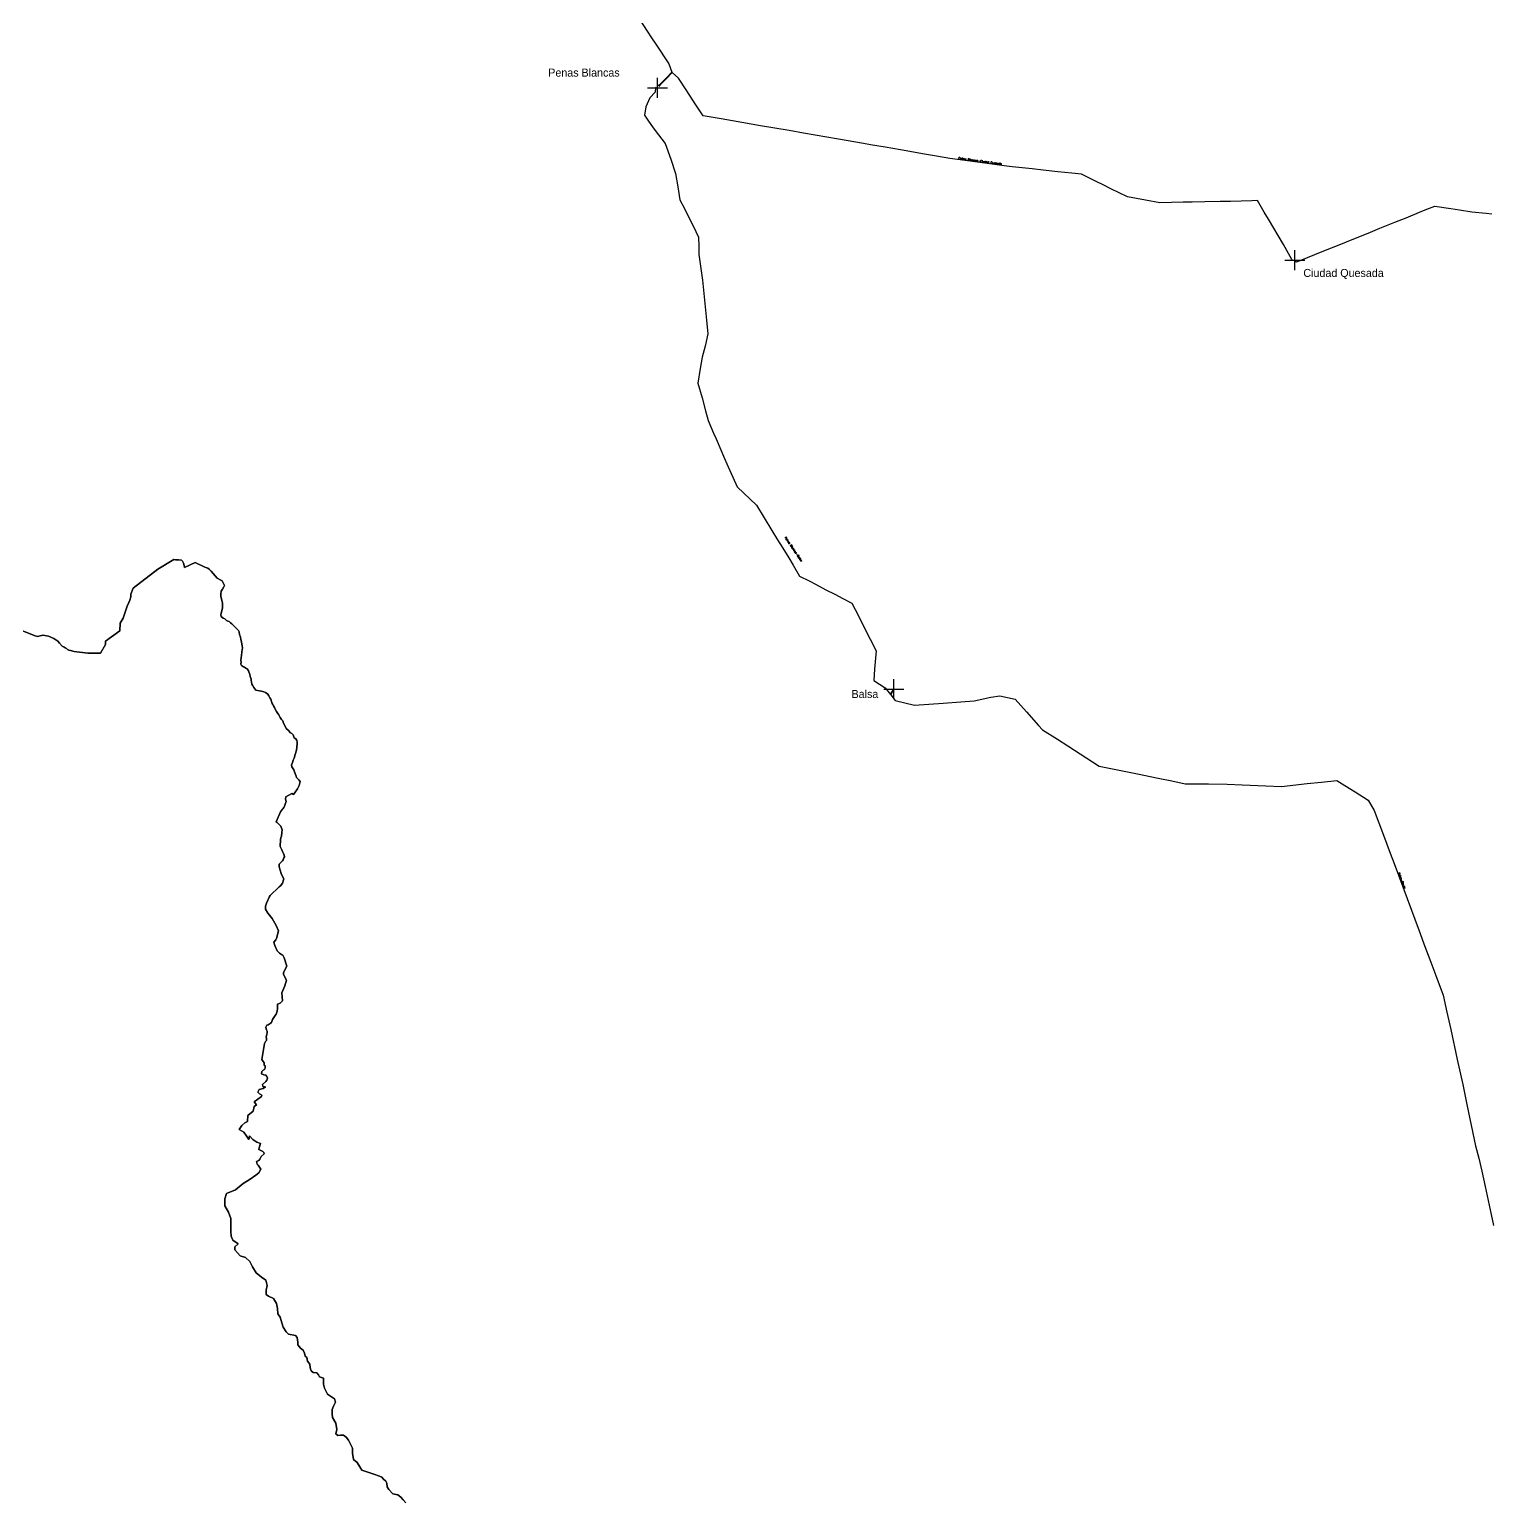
# Model space of a CAD drawing. Extents: x 283583 to 658922, y 889284 to 1241133.
# Drawn here: x 421325 to 457837, y 1113764 to 1150531 of the extents above; entities that cross this region are included whole.
import ezdxf
from ezdxf.enums import TextEntityAlignment as Align

# ---------------------------------------------------------------- set-up
doc = ezdxf.new("R2010")
doc.units = 0
doc.header["$MEASUREMENT"] = 0
for name, color, linetype in [('230 kV', 14, 'Continuous'), ('ALAJUELA', 7, 'Continuous'), ('Circuito', 40, 'Continuous'), ('PUNTARENAS', 7, 'Continuous'), ('Subestaciones', 7, 'Continuous')]:
    doc.layers.add(name, color=color, linetype=linetype)
doc.styles.add('COMPLEX', font='COMPLEX', dxfattribs={"height": 0.2})

# ---------------------------------------------------------------- blocks, each defined once
blk = doc.blocks.new('UNNAMED')
at = {"color": 0}
for p, q in [((-0.5, 0), (0.5, 0)), ((0, -0.5), (0, 0.5))]:
    blk.add_line(p, q, dxfattribs=at)

msp = doc.modelspace()

# ---------------------------------------------------------------- linework, layer by layer
at = {"layer": '230 kV'}
for points in [[(436575, 1150770), (436764, 1150485), (436873, 1150321), (436978, 1150162), (437302, 1149672), (437380, 1149463), (437237, 1149316), (437072, 1149147), (437071, 1149145), (437038, 1149121)], [(452884, 1144767), (452867, 1144780), (452663, 1145154), (452289, 1145785), (452180, 1145967), (452010, 1146253), (451871, 1146249), (451339, 1146233), (451083, 1146228), (450696, 1146221), (450376, 1146215), (450157, 1146211), (449575, 1146201), (449215, 1146264), (448760, 1146344), (448351, 1146547), (448170, 1146637), (447983, 1146730), (447617, 1146913), (447369, 1146938), (447024, 1146973), (446660, 1147013), (446381, 1147043), (445880, 1147098), (445679, 1147125), (445442, 1147156), (444710, 1147255), (444323, 1147307), (443990, 1147365), (443691, 1147416), (443089, 1147520), (442712, 1147586), (442340, 1147650), (442171, 1147679), (441540, 1147788), (440664, 1147940), (440310, 1148001), (439591, 1148125), (438894, 1148246), (438607, 1148295), (438163, 1148372), (437965, 1148672), (437751, 1148995), (437541, 1149312), (437388, 1149451), (437247, 1149306), (437082, 1149136), (437081, 1149135), (437051, 1149104)], [(436987, 1149088), (436970, 1149072), (436959, 1148962), (436825, 1148822), (436725, 1148594), (436698, 1148386), (436777, 1148267), (436909, 1148070), (437046, 1147896), (437215, 1147682), (437351, 1147289), (437470, 1146934), (437529, 1146596), (437581, 1146275), (437702, 1146035), (437796, 1145845), (437907, 1145621), (438045, 1145339), (438050, 1145112), (438052, 1144907), (438114, 1144496), (438147, 1144263), (438180, 1143935), (438244, 1143265), (438276, 1142920), (438207, 1142618), (438139, 1142339), (438084, 1142053), (438031, 1141691), (438132, 1141324), (438218, 1141001), (438282, 1140759), (438422, 1140438), (438483, 1140296), (438692, 1139806), (438748, 1139675), (439013, 1139102), (439493, 1138639), (439878, 1138009), (440021, 1137775), (440148, 1137567), (440298, 1137322), (440408, 1137140), (440570, 1136871), (440809, 1136747), (440966, 1136665), (441222, 1136528), (441452, 1136414), (441652, 1136310), (441873, 1136192), (441958, 1136030), (442336, 1135296), (442487, 1135000), (442441, 1134539), (442423, 1134259), (442709, 1134074), (442846, 1133909)], [(452943, 1144744), (452985, 1144722), (453036, 1144741), (453669, 1144996), (454093, 1145167), (454379, 1145283), (454650, 1145392), (454835, 1145466), (455072, 1145562), (455441, 1145711), (455724, 1145825), (456058, 1145960), (456247, 1146036), (456440, 1146113), (456842, 1146054), (457057, 1146021), (457369, 1145975), (457726, 1145940), (457870, 1145926)], [(442846, 1133908), (442846, 1133908), (442913, 1134034)], [(442920, 1134032), (442854, 1133898), (442956, 1133758), (443439, 1133640), (444156, 1133694), (444603, 1133727), (444931, 1133753), (445347, 1133841), (445577, 1133876), (445961, 1133796), (446242, 1133478), (446543, 1133134), (446640, 1133027), (447012, 1132790), (447270, 1132625), (448053, 1132122), (448558, 1132020), (449017, 1131923), (449530, 1131820), (449869, 1131751), (450203, 1131680), (450792, 1131675), (451253, 1131669), (451633, 1131653), (452220, 1131629), (452611, 1131612), (453252, 1131682), (453613, 1131721), (453991, 1131760), (454193, 1131637), (454454, 1131475), (454782, 1131271), (454931, 1131011), (455163, 1130391), (455327, 1129948), (455424, 1129686), (455749, 1128812), (456049, 1128004), (456198, 1127613), (456319, 1127287), (456492, 1126823), (456649, 1126399), (456745, 1125970), (456840, 1125537), (457003, 1124788), (457141, 1124162), (457243, 1123665), (457320, 1123301), (457459, 1122631), (457543, 1122321), (457615, 1121995), (457698, 1121616), (457800, 1121148), (457911, 1120640)]]:
    msp.add_lwpolyline(points, dxfattribs=at)
at = {"layer": 'ALAJUELA', "color": 241}
msp.add_lwpolyline([(430733, 1113712), (430666, 1113784), (430603, 1113846), (430533, 1113911), (430402, 1113936), (430307, 1114042), (430267, 1114112), (430256, 1114202), (430229, 1114247), (430169, 1114297), (430129, 1114353), (430072, 1114378), (429928, 1114424), (429760, 1114480), (429633, 1114525), (429581, 1114607), (429517, 1114712), (429420, 1114788), (429399, 1114950), (429398, 1115073), (429343, 1115194), (429297, 1115275), (429244, 1115351), (429171, 1115398), (429097, 1115400), (429035, 1115392), (428979, 1115436), (429004, 1115542), (428979, 1115702), (428901, 1115843), (428886, 1115932), (428888, 1116044), (428920, 1116120), (428970, 1116222), (428949, 1116305), (428870, 1116359), (428772, 1116423), (428702, 1116572), (428671, 1116672), (428670, 1116821), (428573, 1116860), (428546, 1116911), (428506, 1116958), (428417, 1116969), (428363, 1117005), (428339, 1117081), (428331, 1117170), (428271, 1117250), (428258, 1117337), (428216, 1117372), (428200, 1117446), (428165, 1117521), (428097, 1117570), (428032, 1117660), (428031, 1117726), (428019, 1117836), (427973, 1117889), (427801, 1117927), (427738, 1117980), (427665, 1118097), (427636, 1118209), (427592, 1118345), (427533, 1118430), (427527, 1118566), (427502, 1118693), (427426, 1118816), (427302, 1118870), (427238, 1118916), (427245, 1119025), (427268, 1119140), (427232, 1119272), (427122, 1119344), (426994, 1119457), (426900, 1119606), (426832, 1119741), (426728, 1119842), (426590, 1119880), (426524, 1119955), (426457, 1120027), (426454, 1120109), (426544, 1120178), (426411, 1120275), (426363, 1120373), (426362, 1120485), (426361, 1120680), (426357, 1120815), (426301, 1120975), (426206, 1121128), (426210, 1121309), (426251, 1121436), (426478, 1121533), (426666, 1121692), (426840, 1121797), (426981, 1121898), (427058, 1121956), (427104, 1122050), (427077, 1122100), (427043, 1122144), (427013, 1122173), (426999, 1122238), (427058, 1122264), (427085, 1122296), (427118, 1122363), (427188, 1122430), (427186, 1122463), (427158, 1122485), (427057, 1122538), (427070, 1122579), (427097, 1122691), (427009, 1122724), (426909, 1122788), (426825, 1122883), (426809, 1122785), (426741, 1122885), (426679, 1122974), (426569, 1123036), (426631, 1123136), (426710, 1123206), (426774, 1123239), (426785, 1123391), (426919, 1123499), (426937, 1123609), (426999, 1123654), (426941, 1123726), (427121, 1123859), (427130, 1123899), (427073, 1123928), (427029, 1123974), (427068, 1124036), (427162, 1124065), (427227, 1124106), (427155, 1124114), (427146, 1124166), (427229, 1124242), (427260, 1124269), (427274, 1124321), (427259, 1124364), (427231, 1124397), (427185, 1124407), (427121, 1124433), (427131, 1124491), (427168, 1124523), (427198, 1124541), (427219, 1124567), (427215, 1124631), (427190, 1124650), (427191, 1124706), (427166, 1124735), (427133, 1124785), (427198, 1125185), (427225, 1125240), (427250, 1125259), (427251, 1125310), (427241, 1125357), (427259, 1125414), (427270, 1125465), (427265, 1125492), (427250, 1125527), (427239, 1125554), (427236, 1125595), (427261, 1125648), (427290, 1125658), (427342, 1125691), (427373, 1125714), (427400, 1125786), (427418, 1125810), (427466, 1125885), (427494, 1125923), (427516, 1125995), (427523, 1126059), (427524, 1126167), (427589, 1126196), (427651, 1126256), (427635, 1126455), (427704, 1126629), (427752, 1126770), (427685, 1126895), (427675, 1126920), (427675, 1126960), (427761, 1127124), (427693, 1127325), (427656, 1127393), (427626, 1127415), (427578, 1127447), (427516, 1127505), (427454, 1127636), (427433, 1127724), (427480, 1127775), (427497, 1127810), (427553, 1128002), (427489, 1128135), (427388, 1128315), (427321, 1128399), (427281, 1128448), (427228, 1128545), (427223, 1128618), (427249, 1128691), (427322, 1128863), (427343, 1128885), (427567, 1129100), (427608, 1129139), (427649, 1129197), (427683, 1129299), (427653, 1129361), (427615, 1129433), (427563, 1129603), (427569, 1129666), (427651, 1129749), (427669, 1129780), (427684, 1129827), (427695, 1129853), (427692, 1129896), (427672, 1129937), (427647, 1129984), (427635, 1130024), (427587, 1130107), (427597, 1130288), (427605, 1130329), (427628, 1130370), (427633, 1130458), (427639, 1130530), (427604, 1130616), (427538, 1130687), (427519, 1130711), (427492, 1130724), (427598, 1130974), (427652, 1131040), (427668, 1131064), (427686, 1131088), (427702, 1131117), (427714, 1131167), (427738, 1131239), (427725, 1131298), (427736, 1131350), (427881, 1131438), (427925, 1131407), (427965, 1131470), (428024, 1131548), (428068, 1131636), (428091, 1131736), (428054, 1131774), (428000, 1131838), (427991, 1131868), (427951, 1131975), (427931, 1132031), (427882, 1132106), (427873, 1132144), (427899, 1132208), (427917, 1132270), (427942, 1132321), (427968, 1132411), (427996, 1132515), (428005, 1132590), (428019, 1132685), (428019, 1132723), (428004, 1132759), (427985, 1132804), (427944, 1132827), (427917, 1132903), (427880, 1132932), (427852, 1132955), (427789, 1133017), (427741, 1133061), (427711, 1133135), (427678, 1133196), (427655, 1133252), (427623, 1133288), (427592, 1133333), (427555, 1133399), (427535, 1133437), (427516, 1133460), (427500, 1133481), (427457, 1133559), (427446, 1133584), (427422, 1133627), (427405, 1133657), (427390, 1133682), (427375, 1133733), (427358, 1133792), (427334, 1133824), (427310, 1133874), (427285, 1133918), (427227, 1133961), (427184, 1133979), (427123, 1133994), (427076, 1134003), (426986, 1134021), (426931, 1134082), (426899, 1134144), (426886, 1134172), (426875, 1134216), (426868, 1134264), (426865, 1134292), (426858, 1134321), (426840, 1134362), (426833, 1134413), (426798, 1134500), (426766, 1134547), (426732, 1134566), (426698, 1134592), (426671, 1134600), (426621, 1134633), (426609, 1134671), (426616, 1134723), (426612, 1134763), (426635, 1134961), (426637, 1134988), (426641, 1135015), (426646, 1135085), (426641, 1135118), (426628, 1135222), (426620, 1135255), (426612, 1135292), (426598, 1135342), (426578, 1135412), (426564, 1135477), (426548, 1135507), (426514, 1135542), (426482, 1135578), (426434, 1135625), (426379, 1135676), (426353, 1135702), (426317, 1135731), (426279, 1135746), (426250, 1135762), (426205, 1135797), (426164, 1135819), (426118, 1135856), (426109, 1135897), (426115, 1135932), (426134, 1136005), (426143, 1136038), (426148, 1136077), (426149, 1136192), (426108, 1136371), (426110, 1136426), (426118, 1136492), (426150, 1136545), (426182, 1136601), (426198, 1136633), (426139, 1136749), (426109, 1136769), (426015, 1136816), (425870, 1136989), (425822, 1137037), (425783, 1137070), (425706, 1137089), (425468, 1137209), (425204, 1137080), (425195, 1137135), (425174, 1137194), (425152, 1137242), (425124, 1137263), (425050, 1137277), (425015, 1137274), (424976, 1137274), (424935, 1137286), (424531, 1137042), (423919, 1136566), (423859, 1136419), (423859, 1136377), (423858, 1136350), (423832, 1136265), (423809, 1136209), (423765, 1136119), (423664, 1135816), (423595, 1135696), (423589, 1135661), (423583, 1135537), (423581, 1135504), (423229, 1135243), (423229, 1135163), (423105, 1134940), (422782, 1134944), (422447, 1134984), (422348, 1135009), (422310, 1135020), (422280, 1135038), (422253, 1135061), (422216, 1135080), (422191, 1135093), (422147, 1135121), (422080, 1135193), (422038, 1135240), (421932, 1135308), (421798, 1135371), (421657, 1135392), (421523, 1135363), (421470, 1135372), (421156, 1135505)], dxfattribs=at)
at = {"layer": 'PUNTARENAS', "color": 241}
msp.add_lwpolyline([(421156, 1135505), (421470, 1135372), (421523, 1135363), (421657, 1135392), (421798, 1135371), (421932, 1135308), (422038, 1135240), (422080, 1135193), (422147, 1135121), (422191, 1135093), (422216, 1135080), (422253, 1135061), (422280, 1135038), (422310, 1135020), (422348, 1135009), (422447, 1134984), (422782, 1134944), (423105, 1134940), (423229, 1135163), (423229, 1135243), (423581, 1135504), (423583, 1135537), (423589, 1135661), (423595, 1135696), (423664, 1135816), (423765, 1136119), (423809, 1136209), (423832, 1136265), (423858, 1136350), (423859, 1136377), (423859, 1136419), (423919, 1136566), (424531, 1137042), (424935, 1137286), (424976, 1137274), (425015, 1137274), (425050, 1137277), (425124, 1137263), (425152, 1137242), (425174, 1137194), (425195, 1137135), (425204, 1137080), (425468, 1137209), (425706, 1137089), (425783, 1137070), (425822, 1137037), (425870, 1136989), (426015, 1136816), (426109, 1136769), (426139, 1136749), (426198, 1136633), (426182, 1136601), (426150, 1136545), (426118, 1136492), (426110, 1136426), (426108, 1136371), (426149, 1136192), (426148, 1136077), (426143, 1136038), (426134, 1136005), (426115, 1135932), (426109, 1135897), (426118, 1135856), (426164, 1135819), (426205, 1135797), (426250, 1135762), (426279, 1135746), (426317, 1135731), (426353, 1135702), (426379, 1135676), (426434, 1135625), (426482, 1135578), (426514, 1135542), (426548, 1135507), (426564, 1135477), (426578, 1135412), (426598, 1135342), (426612, 1135292), (426620, 1135255), (426628, 1135222), (426641, 1135118), (426646, 1135085), (426641, 1135015), (426637, 1134988), (426635, 1134961), (426612, 1134763), (426616, 1134723), (426609, 1134671), (426621, 1134633), (426671, 1134600), (426698, 1134592), (426732, 1134566), (426766, 1134547), (426798, 1134500), (426833, 1134413), (426840, 1134362), (426858, 1134321), (426865, 1134292), (426868, 1134264), (426875, 1134216), (426886, 1134172), (426899, 1134144), (426931, 1134082), (426986, 1134021), (427076, 1134003), (427123, 1133994), (427184, 1133979), (427227, 1133961), (427285, 1133918), (427310, 1133874), (427334, 1133824), (427358, 1133792), (427375, 1133733), (427390, 1133682), (427405, 1133657), (427422, 1133627), (427446, 1133584), (427457, 1133559), (427500, 1133481), (427516, 1133460), (427535, 1133437), (427555, 1133399), (427592, 1133333), (427623, 1133288), (427655, 1133252), (427678, 1133196), (427711, 1133135), (427741, 1133061), (427789, 1133017), (427852, 1132955), (427880, 1132932), (427917, 1132903), (427944, 1132827), (427985, 1132804), (428004, 1132759), (428019, 1132723), (428019, 1132685), (428005, 1132590), (427996, 1132515), (427968, 1132411), (427942, 1132321), (427917, 1132270), (427899, 1132208), (427873, 1132144), (427882, 1132106), (427931, 1132031), (427951, 1131975), (427991, 1131868), (428000, 1131838), (428054, 1131774), (428091, 1131736), (428068, 1131636), (428024, 1131548), (427965, 1131470), (427925, 1131407), (427881, 1131438), (427736, 1131350), (427725, 1131298), (427738, 1131239), (427714, 1131167), (427702, 1131117), (427686, 1131088), (427668, 1131064), (427652, 1131040), (427598, 1130974), (427492, 1130724), (427519, 1130711), (427538, 1130687), (427604, 1130616), (427639, 1130530), (427633, 1130458), (427628, 1130370), (427605, 1130329), (427597, 1130288), (427587, 1130107), (427635, 1130024), (427647, 1129984), (427672, 1129937), (427692, 1129896), (427695, 1129853), (427684, 1129827), (427669, 1129780), (427651, 1129749), (427569, 1129666), (427563, 1129603), (427615, 1129433), (427653, 1129361), (427683, 1129299), (427649, 1129197), (427608, 1129139), (427567, 1129100), (427343, 1128885), (427322, 1128863), (427249, 1128691), (427223, 1128618), (427228, 1128545), (427281, 1128448), (427321, 1128399), (427388, 1128315), (427489, 1128135), (427553, 1128002), (427497, 1127810), (427480, 1127775), (427433, 1127724), (427454, 1127636), (427516, 1127505), (427578, 1127447), (427626, 1127415), (427656, 1127393), (427693, 1127325), (427761, 1127124), (427675, 1126960), (427675, 1126920), (427685, 1126895), (427752, 1126770), (427704, 1126629), (427635, 1126455), (427651, 1126256), (427589, 1126196), (427524, 1126167), (427523, 1126059), (427516, 1125995), (427494, 1125923), (427466, 1125885), (427418, 1125810), (427400, 1125786), (427373, 1125714), (427342, 1125691), (427290, 1125658), (427261, 1125648), (427236, 1125595), (427239, 1125554), (427250, 1125527), (427265, 1125492), (427270, 1125465), (427259, 1125414), (427241, 1125357), (427251, 1125310), (427250, 1125259), (427225, 1125240), (427198, 1125185), (427133, 1124785), (427166, 1124735), (427191, 1124706), (427190, 1124650), (427215, 1124631), (427219, 1124567), (427198, 1124541), (427168, 1124523), (427131, 1124491), (427121, 1124433), (427185, 1124407), (427231, 1124397), (427259, 1124364), (427274, 1124321), (427260, 1124269), (427229, 1124242), (427146, 1124166), (427155, 1124114), (427227, 1124106), (427162, 1124065), (427068, 1124036), (427029, 1123974), (427073, 1123928), (427130, 1123899), (427121, 1123859), (426941, 1123726), (426999, 1123654), (426937, 1123609), (426919, 1123499), (426785, 1123391), (426774, 1123239), (426710, 1123206), (426631, 1123136), (426569, 1123036), (426679, 1122974), (426741, 1122885), (426809, 1122785), (426825, 1122883), (426909, 1122788), (427009, 1122724), (427097, 1122691), (427070, 1122579), (427057, 1122538), (427158, 1122485), (427186, 1122463), (427188, 1122430), (427118, 1122363), (427085, 1122296), (427058, 1122264), (426999, 1122238), (427013, 1122173), (427043, 1122144), (427077, 1122100), (427104, 1122050), (427058, 1121956), (426981, 1121898), (426840, 1121797), (426666, 1121692), (426478, 1121533), (426251, 1121436), (426210, 1121309), (426206, 1121128), (426301, 1120975), (426357, 1120815), (426361, 1120680), (426362, 1120485), (426363, 1120373), (426411, 1120275), (426544, 1120178), (426454, 1120109), (426457, 1120027), (426524, 1119955), (426590, 1119880), (426728, 1119842), (426832, 1119741), (426900, 1119606), (426994, 1119457), (427122, 1119344), (427232, 1119272), (427268, 1119140), (427245, 1119025), (427238, 1118916), (427302, 1118870), (427426, 1118816), (427502, 1118693), (427527, 1118566), (427533, 1118430), (427592, 1118345), (427636, 1118209), (427665, 1118097), (427738, 1117980), (427801, 1117927), (427973, 1117889), (428019, 1117836), (428031, 1117726), (428032, 1117660), (428097, 1117570), (428165, 1117521), (428200, 1117446), (428216, 1117372), (428258, 1117337), (428271, 1117250), (428331, 1117170), (428339, 1117081), (428363, 1117005), (428417, 1116969), (428506, 1116958), (428546, 1116911), (428573, 1116860), (428670, 1116821), (428671, 1116672), (428702, 1116572), (428772, 1116423), (428870, 1116359), (428949, 1116305), (428970, 1116222), (428920, 1116120), (428888, 1116044), (428886, 1115932), (428901, 1115843), (428979, 1115702), (429004, 1115542), (428979, 1115436), (429035, 1115392), (429097, 1115400), (429171, 1115398), (429244, 1115351), (429297, 1115275), (429343, 1115194), (429398, 1115073), (429399, 1114950), (429420, 1114788), (429517, 1114712), (429581, 1114607), (429633, 1114525), (429760, 1114480), (429928, 1114424), (430072, 1114378), (430129, 1114353), (430169, 1114297), (430229, 1114247), (430256, 1114202), (430267, 1114112), (430307, 1114042), (430402, 1113936), (430533, 1113911), (430603, 1113846), (430666, 1113784), (430733, 1113712)], dxfattribs=at)

# ---------------------------------------------------------------- block references
at = {"layer": 'Subestaciones', "color": 91, "xscale": 500, "yscale": 500, "zscale": 1302.938314}
for p in [(437018, 1149072), (452946, 1144767), (442922, 1134043)]:
    msp.add_blockref('UNNAMED', p, dxfattribs=at)

# ---------------------------------------------------------------- texts
at = {"layer": 'Circuito', "style": 'COMPLEX'}
for s, rotation, p in [('Peñas Blancas-Ciudad Quesada', -7.6563, (445078, 1147218)), ('Peñas Blancas-Balsa', 304.1325, (440399, 1137530)), ('Balsa-Garita', -69.6295, (455598, 1129253))]:
    msp.add_text(s, height=50, rotation=rotation, dxfattribs=at).set_placement(p, align=Align.CENTER)
at = {"layer": 'Subestaciones', "color": 30}
for s, p in [('Penas Blancas', (434290, 1149352)), ('Ciudad Quesada', (453159, 1144345)), ('Balsa', (441868, 1133822))]:
    msp.add_text(s, height=200, dxfattribs=at).set_placement(p)

doc.saveas('drawing.dxf')
